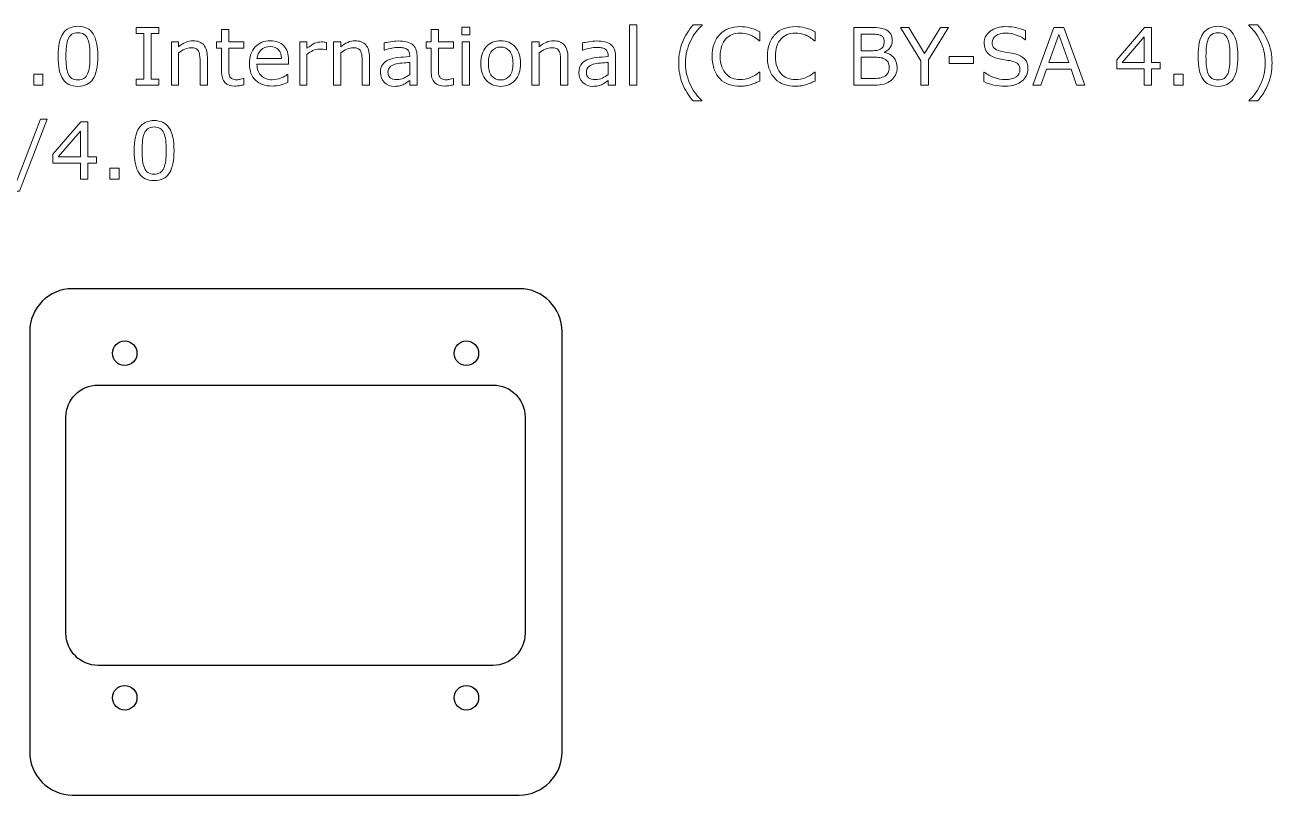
# Model space of a CAD drawing. Header units: inches. Extents: x -26 to 254, y 80 to 251.
# Drawn here: x 136.7 to 253.5, y 152.3 to 224.4 of the extents above; entities that cross this region are included whole.
import ezdxf

# ---------------------------------------------------------------- set-up
doc = ezdxf.new("R2010")
doc.units = ezdxf.units.IN
doc.header["$MEASUREMENT"] = 0
doc.layers.add('LAYER_1_0_0_0', color=7, linetype='Continuous')

# ---------------------------------------------------------------- blocks, each defined once
blk = doc.blocks.new('block 77')
at = {"layer": 'LAYER_1_0_0_0', "color": 1, "lineweight": 25}
blk.add_open_spline([(140.56, 167.49), (140.56, 165.83), (141.91, 164.49), (143.56, 164.49), (143.56, 164.49), (180.56, 164.49), (180.56, 164.49), (182.22, 164.49), (183.56, 165.83), (183.56, 167.49), (183.56, 167.49), (183.56, 187.73), (183.56, 187.73), (183.56, 189.38), (182.22, 190.73), (180.56, 190.73), (180.56, 190.73), (143.56, 190.73), (143.56, 190.73), (141.91, 190.73), (140.56, 189.38), (140.56, 187.73), (140.56, 187.73), (140.56, 167.49), (140.56, 167.49)], degree=3, knots=[0, 0, 0, 0, 1, 1, 1, 2, 2, 2, 3, 3, 3, 4, 4, 4, 5, 5, 5, 6, 6, 6, 7, 7, 7, 8, 8, 8, 8], dxfattribs=at)
blk = doc.blocks.new('block 76')
at = {"layer": 'LAYER_1_0_0_0'}
blk.add_blockref('block 77', (0, 0), dxfattribs=at)
blk = doc.blocks.new('block 82')
at = {"layer": 'LAYER_1_0_0_0', "color": 1, "lineweight": 25}
blk.add_open_spline([(179.21, 161.46), (179.21, 162.1), (178.7, 162.61), (178.06, 162.61), (177.43, 162.61), (176.91, 162.1), (176.91, 161.46), (176.91, 160.83), (177.43, 160.31), (178.06, 160.31), (178.7, 160.31), (179.21, 160.83), (179.21, 161.46), (179.21, 161.46), (179.21, 161.46), (179.21, 161.46)], degree=3, knots=[0, 0, 0, 0, 1, 1, 1, 2, 2, 2, 3, 3, 3, 4, 4, 4, 5, 5, 5, 5], dxfattribs=at)
blk = doc.blocks.new('block 83')
at = {"layer": 'LAYER_1_0_0_0', "color": 1, "lineweight": 25}
blk.add_open_spline([(147.21, 161.46), (147.21, 162.1), (146.7, 162.61), (146.06, 162.61), (145.43, 162.61), (144.91, 162.1), (144.91, 161.46), (144.91, 160.83), (145.43, 160.31), (146.06, 160.31), (146.7, 160.31), (147.21, 160.83), (147.21, 161.46), (147.21, 161.46), (147.21, 161.46), (147.21, 161.46)], degree=3, knots=[0, 0, 0, 0, 1, 1, 1, 2, 2, 2, 3, 3, 3, 4, 4, 4, 5, 5, 5, 5], dxfattribs=at)
blk = doc.blocks.new('block 84')
at = {"layer": 'LAYER_1_0_0_0', "color": 1, "lineweight": 25}
blk.add_open_spline([(147.21, 193.71), (147.21, 194.34), (146.7, 194.86), (146.06, 194.86), (145.43, 194.86), (144.91, 194.34), (144.91, 193.71), (144.91, 193.07), (145.43, 192.56), (146.06, 192.56), (146.7, 192.56), (147.21, 193.07), (147.21, 193.71), (147.21, 193.71), (147.21, 193.71), (147.21, 193.71)], degree=3, knots=[0, 0, 0, 0, 1, 1, 1, 2, 2, 2, 3, 3, 3, 4, 4, 4, 5, 5, 5, 5], dxfattribs=at)
blk = doc.blocks.new('block 85')
at = {"layer": 'LAYER_1_0_0_0', "color": 1, "lineweight": 25}
blk.add_open_spline([(179.21, 193.71), (179.21, 194.34), (178.7, 194.86), (178.06, 194.86), (177.43, 194.86), (176.91, 194.34), (176.91, 193.71), (176.91, 193.07), (177.43, 192.56), (178.06, 192.56), (178.7, 192.56), (179.21, 193.07), (179.21, 193.71), (179.21, 193.71), (179.21, 193.71), (179.21, 193.71)], degree=3, knots=[0, 0, 0, 0, 1, 1, 1, 2, 2, 2, 3, 3, 3, 4, 4, 4, 5, 5, 5, 5], dxfattribs=at)
blk = doc.blocks.new('block 92')
at = {"layer": 'LAYER_1_0_0_0', "color": 7, "lineweight": 25}
blk.add_open_spline([(183.02, 199.75), (185.23, 199.75), (187.02, 197.94), (187.02, 195.72), (187.02, 195.72), (187.02, 156.39), (187.02, 156.39), (187.02, 154.16), (185.23, 152.35), (183.02, 152.35), (183.02, 152.35), (141.16, 152.35), (141.16, 152.35), (138.95, 152.35), (137.16, 154.16), (137.16, 156.39), (137.16, 156.39), (137.16, 195.72), (137.16, 195.72), (137.16, 197.94), (138.95, 199.75), (141.16, 199.75), (141.16, 199.75), (183.02, 199.75), (183.02, 199.75)], degree=3, knots=[0, 0, 0, 0, 1, 1, 1, 2, 2, 2, 3, 3, 3, 4, 4, 4, 5, 5, 5, 6, 6, 6, 7, 7, 7, 8, 8, 8, 8], dxfattribs=at)
blk = doc.blocks.new('block 101')
at = {"layer": 'LAYER_1_0_0_0', "color": 7, "lineweight": 5}
for points in [[(194.02, 218.8), (193.33, 218.8), (193.33, 224.44), (194.02, 224.44), (194.02, 218.8)], [(149.26, 218.8), (147.13, 218.8), (147.13, 219.36), (147.84, 219.36), (147.84, 223.64), (147.13, 223.64), (147.13, 224.2), (149.26, 224.2), (149.26, 223.64), (148.55, 223.64), (148.55, 219.36), (149.26, 219.36), (149.26, 218.8)], [(178.39, 223.52), (177.62, 223.52), (177.62, 224.23), (178.39, 224.23), (178.39, 223.52)], [(223.23, 224.2), (221.34, 221.17), (221.34, 218.8), (220.62, 218.8), (220.62, 221.09), (218.71, 224.2), (219.5, 224.2), (220.98, 221.78), (222.46, 224.2), (223.23, 224.2)], [(235.99, 218.8), (235.22, 218.8), (234.7, 220.3), (232.38, 220.3), (231.85, 218.8), (231.12, 218.8), (233.08, 224.2), (234.03, 224.2), (235.99, 218.8)], [(234.48, 220.92), (233.54, 223.56), (232.6, 220.92), (234.48, 220.92)], [(243.05, 220.33), (242.24, 220.33), (242.24, 218.8), (241.55, 218.8), (241.55, 220.33), (238.97, 220.33), (238.97, 221.16), (241.58, 224.2), (242.24, 224.2), (242.24, 220.91), (243.05, 220.91), (243.05, 220.33)], [(241.55, 220.91), (241.55, 223.32), (239.48, 220.91), (241.55, 220.91)], [(178.35, 218.8), (177.67, 218.8), (177.67, 222.85), (178.35, 222.85), (178.35, 218.8)], [(225.55, 220.83), (223.29, 220.83), (223.29, 221.48), (225.55, 221.48), (225.55, 220.83)], [(138.4, 218.8), (137.54, 218.8), (137.54, 219.84), (138.4, 219.84), (138.4, 218.8)], [(245.18, 218.8), (244.32, 218.8), (244.32, 219.84), (245.18, 219.84), (245.18, 218.8)], [(138.8, 215.62), (136.2, 208.88), (135.58, 208.88), (138.16, 215.62), (138.8, 215.62)], [(143.41, 211.51), (142.6, 211.51), (142.6, 209.99), (141.91, 209.99), (141.91, 211.51), (139.33, 211.51), (139.33, 212.34), (141.94, 215.38), (142.6, 215.38), (142.6, 212.09), (143.41, 212.09), (143.41, 211.51)], [(141.91, 212.09), (141.91, 214.5), (139.84, 212.09), (141.91, 212.09)], [(145.54, 209.99), (144.68, 209.99), (144.68, 211.02), (145.54, 211.02), (145.54, 209.99)]]:
    blk.add_lwpolyline(points, dxfattribs=at)
for points, knots in [([(143.54, 221.5), (143.54, 220.54), (143.39, 219.83), (143.09, 219.37), (142.79, 218.92), (142.32, 218.69), (141.68, 218.69), (141.03, 218.69), (140.56, 218.92), (140.26, 219.38), (139.97, 219.84), (139.82, 220.55), (139.82, 221.5), (139.82, 222.46), (139.97, 223.16), (140.27, 223.62), (140.57, 224.08), (141.04, 224.31), (141.68, 224.31), (142.33, 224.31), (142.8, 224.07), (143.1, 223.61), (143.39, 223.15), (143.54, 222.44), (143.54, 221.5)], [0, 0, 0, 0, 1, 1, 1, 2, 2, 2, 3, 3, 3, 4, 4, 4, 5, 5, 5, 6, 6, 6, 7, 7, 7, 8, 8, 8, 8]), ([(200.13, 217.32), (200.13, 217.32), (199.3, 217.32), (199.3, 217.32), (198.87, 217.81), (198.54, 218.34), (198.3, 218.92), (198.07, 219.5), (197.95, 220.15), (197.95, 220.88), (197.95, 221.6), (198.07, 222.26), (198.3, 222.84), (198.54, 223.41), (198.87, 223.95), (199.3, 224.44), (199.3, 224.44), (200.13, 224.44), (200.13, 224.44), (200.13, 224.44), (200.13, 224.4), (200.13, 224.4), (199.93, 224.23), (199.75, 224.02), (199.57, 223.79), (199.39, 223.56), (199.23, 223.29), (199.08, 222.99), (198.93, 222.69), (198.81, 222.36), (198.72, 222.01), (198.63, 221.65), (198.59, 221.27), (198.59, 220.88), (198.59, 220.47), (198.63, 220.09), (198.72, 219.74), (198.81, 219.4), (198.93, 219.08), (199.08, 218.77), (199.22, 218.47), (199.39, 218.2), (199.57, 217.96), (199.76, 217.72), (199.94, 217.52), (200.13, 217.35), (200.13, 217.35), (200.13, 217.32), (200.13, 217.32)], [0, 0, 0, 0, 1, 1, 1, 2, 2, 2, 3, 3, 3, 4, 4, 4, 5, 5, 5, 6, 6, 6, 7, 7, 7, 8, 8, 8, 9, 9, 9, 10, 10, 10, 11, 11, 11, 12, 12, 12, 13, 13, 13, 14, 14, 14, 15, 15, 15, 16, 16, 16, 16]), ([(205.54, 219.19), (205.41, 219.13), (205.29, 219.08), (205.18, 219.03), (205.08, 218.98), (204.94, 218.93), (204.76, 218.87), (204.62, 218.83), (204.46, 218.79), (204.28, 218.75), (204.11, 218.72), (203.92, 218.71), (203.72, 218.71), (203.33, 218.71), (202.97, 218.76), (202.65, 218.87), (202.33, 218.98), (202.05, 219.15), (201.82, 219.39), (201.59, 219.61), (201.41, 219.91), (201.28, 220.26), (201.15, 220.61), (201.08, 221.02), (201.08, 221.49), (201.08, 221.93), (201.14, 222.33), (201.27, 222.68), (201.39, 223.03), (201.57, 223.32), (201.81, 223.56), (202.04, 223.8), (202.32, 223.98), (202.64, 224.1), (202.96, 224.22), (203.32, 224.28), (203.72, 224.28), (204.01, 224.28), (204.3, 224.25), (204.58, 224.18), (204.87, 224.11), (205.19, 223.99), (205.54, 223.81), (205.54, 223.81), (205.54, 222.96), (205.54, 222.96), (205.54, 222.96), (205.49, 222.96), (205.49, 222.96), (205.19, 223.21), (204.9, 223.39), (204.61, 223.5), (204.32, 223.61), (204.01, 223.67), (203.67, 223.67), (203.4, 223.67), (203.16, 223.62), (202.94, 223.54), (202.72, 223.45), (202.53, 223.31), (202.36, 223.13), (202.19, 222.94), (202.06, 222.72), (201.97, 222.44), (201.88, 222.17), (201.83, 221.85), (201.83, 221.49), (201.83, 221.11), (201.88, 220.78), (201.98, 220.51), (202.09, 220.24), (202.22, 220.02), (202.38, 219.85), (202.55, 219.67), (202.74, 219.54), (202.97, 219.45), (203.19, 219.37), (203.43, 219.32), (203.68, 219.32), (204.03, 219.32), (204.35, 219.38), (204.65, 219.5), (204.95, 219.62), (205.23, 219.79), (205.49, 220.03), (205.49, 220.03), (205.54, 220.03), (205.54, 220.03), (205.54, 220.03), (205.54, 219.19), (205.54, 219.19)], [0, 0, 0, 0, 1, 1, 1, 2, 2, 2, 3, 3, 3, 4, 4, 4, 5, 5, 5, 6, 6, 6, 7, 7, 7, 8, 8, 8, 9, 9, 9, 10, 10, 10, 11, 11, 11, 12, 12, 12, 13, 13, 13, 14, 14, 14, 15, 15, 15, 16, 16, 16, 17, 17, 17, 18, 18, 18, 19, 19, 19, 20, 20, 20, 21, 21, 21, 22, 22, 22, 23, 23, 23, 24, 24, 24, 25, 25, 25, 26, 26, 26, 27, 27, 27, 28, 28, 28, 29, 29, 29, 30, 30, 30, 30]), ([(210.72, 219.19), (210.58, 219.13), (210.46, 219.08), (210.36, 219.03), (210.25, 218.98), (210.11, 218.93), (209.94, 218.87), (209.79, 218.83), (209.63, 218.79), (209.46, 218.75), (209.29, 218.72), (209.1, 218.71), (208.89, 218.71), (208.5, 218.71), (208.14, 218.76), (207.82, 218.87), (207.5, 218.98), (207.23, 219.15), (206.99, 219.39), (206.76, 219.61), (206.58, 219.91), (206.45, 220.26), (206.32, 220.61), (206.25, 221.02), (206.25, 221.49), (206.25, 221.93), (206.32, 222.33), (206.44, 222.68), (206.57, 223.03), (206.75, 223.32), (206.98, 223.56), (207.21, 223.8), (207.49, 223.98), (207.81, 224.1), (208.14, 224.22), (208.5, 224.28), (208.89, 224.28), (209.18, 224.28), (209.47, 224.25), (209.76, 224.18), (210.05, 224.11), (210.37, 223.99), (210.72, 223.81), (210.72, 223.81), (210.72, 222.96), (210.72, 222.96), (210.72, 222.96), (210.66, 222.96), (210.66, 222.96), (210.37, 223.21), (210.07, 223.39), (209.78, 223.5), (209.49, 223.61), (209.18, 223.67), (208.85, 223.67), (208.58, 223.67), (208.33, 223.62), (208.11, 223.54), (207.89, 223.45), (207.7, 223.31), (207.53, 223.13), (207.36, 222.94), (207.23, 222.72), (207.14, 222.44), (207.05, 222.17), (207, 221.85), (207, 221.49), (207, 221.11), (207.05, 220.78), (207.16, 220.51), (207.26, 220.24), (207.39, 220.02), (207.55, 219.85), (207.72, 219.67), (207.92, 219.54), (208.14, 219.45), (208.37, 219.37), (208.6, 219.32), (208.85, 219.32), (209.2, 219.32), (209.52, 219.38), (209.82, 219.5), (210.12, 219.62), (210.4, 219.79), (210.67, 220.03), (210.67, 220.03), (210.72, 220.03), (210.72, 220.03), (210.72, 220.03), (210.72, 219.19), (210.72, 219.19)], [0, 0, 0, 0, 1, 1, 1, 2, 2, 2, 3, 3, 3, 4, 4, 4, 5, 5, 5, 6, 6, 6, 7, 7, 7, 8, 8, 8, 9, 9, 9, 10, 10, 10, 11, 11, 11, 12, 12, 12, 13, 13, 13, 14, 14, 14, 15, 15, 15, 16, 16, 16, 17, 17, 17, 18, 18, 18, 19, 19, 19, 20, 20, 20, 21, 21, 21, 22, 22, 22, 23, 23, 23, 24, 24, 24, 25, 25, 25, 26, 26, 26, 27, 27, 27, 28, 28, 28, 29, 29, 29, 30, 30, 30, 30]), ([(230.66, 220.34), (230.66, 220.13), (230.61, 219.92), (230.52, 219.72), (230.42, 219.51), (230.28, 219.34), (230.11, 219.2), (229.91, 219.04), (229.69, 218.92), (229.43, 218.84), (229.18, 218.75), (228.87, 218.71), (228.51, 218.71), (228.12, 218.71), (227.77, 218.74), (227.46, 218.81), (227.15, 218.89), (226.84, 218.99), (226.52, 219.13), (226.52, 219.13), (226.52, 220.03), (226.52, 220.03), (226.52, 220.03), (226.57, 220.03), (226.57, 220.03), (226.84, 219.8), (227.15, 219.63), (227.51, 219.51), (227.87, 219.38), (228.2, 219.32), (228.51, 219.32), (228.95, 219.32), (229.3, 219.41), (229.54, 219.57), (229.79, 219.74), (229.91, 219.96), (229.91, 220.24), (229.91, 220.48), (229.86, 220.65), (229.74, 220.77), (229.62, 220.88), (229.45, 220.97), (229.21, 221.03), (229.03, 221.08), (228.83, 221.12), (228.62, 221.15), (228.41, 221.18), (228.19, 221.22), (227.95, 221.27), (227.48, 221.37), (227.12, 221.54), (226.9, 221.79), (226.67, 222.03), (226.55, 222.35), (226.55, 222.74), (226.55, 223.19), (226.74, 223.56), (227.12, 223.85), (227.5, 224.14), (227.98, 224.28), (228.57, 224.28), (228.94, 224.28), (229.29, 224.25), (229.61, 224.18), (229.92, 224.1), (230.2, 224.01), (230.44, 223.91), (230.44, 223.91), (230.44, 223.06), (230.44, 223.06), (230.44, 223.06), (230.39, 223.06), (230.39, 223.06), (230.19, 223.23), (229.92, 223.38), (229.59, 223.49), (229.26, 223.61), (228.92, 223.67), (228.57, 223.67), (228.19, 223.67), (227.88, 223.59), (227.65, 223.43), (227.42, 223.27), (227.3, 223.06), (227.3, 222.81), (227.3, 222.59), (227.36, 222.41), (227.47, 222.29), (227.59, 222.16), (227.79, 222.06), (228.08, 221.99), (228.24, 221.96), (228.45, 221.92), (228.74, 221.87), (229.02, 221.82), (229.26, 221.77), (229.46, 221.72), (229.86, 221.61), (230.16, 221.45), (230.36, 221.24), (230.56, 221.03), (230.66, 220.73), (230.66, 220.34)], [0, 0, 0, 0, 1, 1, 1, 2, 2, 2, 3, 3, 3, 4, 4, 4, 5, 5, 5, 6, 6, 6, 7, 7, 7, 8, 8, 8, 9, 9, 9, 10, 10, 10, 11, 11, 11, 12, 12, 12, 13, 13, 13, 14, 14, 14, 15, 15, 15, 16, 16, 16, 17, 17, 17, 18, 18, 18, 19, 19, 19, 20, 20, 20, 21, 21, 21, 22, 22, 22, 23, 23, 23, 24, 24, 24, 25, 25, 25, 26, 26, 26, 27, 27, 27, 28, 28, 28, 29, 29, 29, 30, 30, 30, 31, 31, 31, 32, 32, 32, 33, 33, 33, 34, 34, 34, 34]), ([(250.32, 221.5), (250.32, 220.54), (250.17, 219.83), (249.87, 219.37), (249.56, 218.92), (249.09, 218.69), (248.46, 218.69), (247.81, 218.69), (247.34, 218.92), (247.04, 219.38), (246.74, 219.84), (246.59, 220.55), (246.59, 221.5), (246.59, 222.46), (246.74, 223.16), (247.05, 223.62), (247.35, 224.08), (247.82, 224.31), (248.46, 224.31), (249.1, 224.31), (249.58, 224.07), (249.87, 223.61), (250.17, 223.15), (250.32, 222.44), (250.32, 221.5)], [0, 0, 0, 0, 1, 1, 1, 2, 2, 2, 3, 3, 3, 4, 4, 4, 5, 5, 5, 6, 6, 6, 7, 7, 7, 8, 8, 8, 8]), ([(253.52, 220.88), (253.52, 220.15), (253.4, 219.5), (253.16, 218.92), (252.93, 218.34), (252.6, 217.81), (252.17, 217.32), (252.17, 217.32), (251.34, 217.32), (251.34, 217.32), (251.34, 217.32), (251.34, 217.35), (251.34, 217.35), (251.52, 217.52), (251.71, 217.72), (251.9, 217.96), (252.08, 218.2), (252.25, 218.47), (252.39, 218.77), (252.54, 219.08), (252.66, 219.4), (252.75, 219.74), (252.84, 220.09), (252.88, 220.47), (252.88, 220.88), (252.88, 221.27), (252.84, 221.65), (252.75, 222.01), (252.66, 222.36), (252.54, 222.69), (252.39, 222.99), (252.24, 223.29), (252.07, 223.56), (251.9, 223.79), (251.72, 224.02), (251.53, 224.23), (251.34, 224.4), (251.34, 224.4), (251.34, 224.44), (251.34, 224.44), (251.34, 224.44), (252.17, 224.44), (252.17, 224.44), (252.6, 223.95), (252.93, 223.41), (253.16, 222.84), (253.4, 222.26), (253.52, 221.6), (253.52, 220.88)], [0, 0, 0, 0, 1, 1, 1, 2, 2, 2, 3, 3, 3, 4, 4, 4, 5, 5, 5, 6, 6, 6, 7, 7, 7, 8, 8, 8, 9, 9, 9, 10, 10, 10, 11, 11, 11, 12, 12, 12, 13, 13, 13, 14, 14, 14, 15, 15, 15, 16, 16, 16, 16]), ([(142.59, 219.86), (142.67, 220.05), (142.73, 220.28), (142.76, 220.55), (142.79, 220.81), (142.81, 221.13), (142.81, 221.5), (142.81, 221.87), (142.79, 222.19), (142.76, 222.46), (142.73, 222.73), (142.67, 222.96), (142.59, 223.15), (142.5, 223.34), (142.39, 223.48), (142.24, 223.57), (142.1, 223.66), (141.91, 223.71), (141.68, 223.71), (141.45, 223.71), (141.27, 223.66), (141.12, 223.57), (140.97, 223.48), (140.86, 223.33), (140.77, 223.14), (140.69, 222.96), (140.63, 222.73), (140.6, 222.44), (140.57, 222.15), (140.56, 221.84), (140.56, 221.5), (140.56, 221.12), (140.57, 220.8), (140.6, 220.55), (140.62, 220.3), (140.68, 220.07), (140.77, 219.87), (140.84, 219.68), (140.96, 219.54), (141.1, 219.44), (141.25, 219.34), (141.44, 219.29), (141.68, 219.29), (141.91, 219.29), (142.09, 219.34), (142.24, 219.43), (142.39, 219.53), (142.51, 219.67), (142.59, 219.86)], [0, 0, 0, 0, 1, 1, 1, 2, 2, 2, 3, 3, 3, 4, 4, 4, 5, 5, 5, 6, 6, 6, 7, 7, 7, 8, 8, 8, 9, 9, 9, 10, 10, 10, 11, 11, 11, 12, 12, 12, 13, 13, 13, 14, 14, 14, 15, 15, 15, 16, 16, 16, 16]), ([(157.21, 218.83), (157.08, 218.8), (156.94, 218.77), (156.79, 218.75), (156.64, 218.73), (156.51, 218.72), (156.39, 218.72), (155.98, 218.72), (155.66, 218.83), (155.45, 219.05), (155.23, 219.27), (155.13, 219.63), (155.13, 220.12), (155.13, 220.12), (155.13, 222.28), (155.13, 222.28), (155.13, 222.28), (154.66, 222.28), (154.66, 222.28), (154.66, 222.28), (154.66, 222.85), (154.66, 222.85), (154.66, 222.85), (155.13, 222.85), (155.13, 222.85), (155.13, 222.85), (155.13, 224.01), (155.13, 224.01), (155.13, 224.01), (155.81, 224.01), (155.81, 224.01), (155.81, 224.01), (155.81, 222.85), (155.81, 222.85), (155.81, 222.85), (157.21, 222.85), (157.21, 222.85), (157.21, 222.85), (157.21, 222.28), (157.21, 222.28), (157.21, 222.28), (155.81, 222.28), (155.81, 222.28), (155.81, 222.28), (155.81, 220.43), (155.81, 220.43), (155.81, 220.21), (155.81, 220.05), (155.82, 219.93), (155.83, 219.81), (155.87, 219.7), (155.92, 219.59), (155.98, 219.5), (156.05, 219.42), (156.14, 219.38), (156.24, 219.33), (156.38, 219.31), (156.57, 219.31), (156.68, 219.31), (156.79, 219.33), (156.91, 219.36), (157.03, 219.39), (157.12, 219.42), (157.17, 219.44), (157.17, 219.44), (157.21, 219.44), (157.21, 219.44), (157.21, 219.44), (157.21, 218.83), (157.21, 218.83)], [0, 0, 0, 0, 1, 1, 1, 2, 2, 2, 3, 3, 3, 4, 4, 4, 5, 5, 5, 6, 6, 6, 7, 7, 7, 8, 8, 8, 9, 9, 9, 10, 10, 10, 11, 11, 11, 12, 12, 12, 13, 13, 13, 14, 14, 14, 15, 15, 15, 16, 16, 16, 17, 17, 17, 18, 18, 18, 19, 19, 19, 20, 20, 20, 21, 21, 21, 22, 22, 22, 23, 23, 23, 23]), ([(176.84, 218.83), (176.71, 218.8), (176.57, 218.77), (176.42, 218.75), (176.27, 218.73), (176.14, 218.72), (176.02, 218.72), (175.61, 218.72), (175.29, 218.83), (175.08, 219.05), (174.86, 219.27), (174.76, 219.63), (174.76, 220.12), (174.76, 220.12), (174.76, 222.28), (174.76, 222.28), (174.76, 222.28), (174.29, 222.28), (174.29, 222.28), (174.29, 222.28), (174.29, 222.85), (174.29, 222.85), (174.29, 222.85), (174.76, 222.85), (174.76, 222.85), (174.76, 222.85), (174.76, 224.01), (174.76, 224.01), (174.76, 224.01), (175.44, 224.01), (175.44, 224.01), (175.44, 224.01), (175.44, 222.85), (175.44, 222.85), (175.44, 222.85), (176.84, 222.85), (176.84, 222.85), (176.84, 222.85), (176.84, 222.28), (176.84, 222.28), (176.84, 222.28), (175.44, 222.28), (175.44, 222.28), (175.44, 222.28), (175.44, 220.43), (175.44, 220.43), (175.44, 220.21), (175.45, 220.05), (175.45, 219.93), (175.46, 219.81), (175.5, 219.7), (175.56, 219.59), (175.61, 219.5), (175.68, 219.42), (175.77, 219.38), (175.87, 219.33), (176.01, 219.31), (176.2, 219.31), (176.31, 219.31), (176.42, 219.33), (176.54, 219.36), (176.66, 219.39), (176.75, 219.42), (176.8, 219.44), (176.8, 219.44), (176.84, 219.44), (176.84, 219.44), (176.84, 219.44), (176.84, 218.83), (176.84, 218.83)], [0, 0, 0, 0, 1, 1, 1, 2, 2, 2, 3, 3, 3, 4, 4, 4, 5, 5, 5, 6, 6, 6, 7, 7, 7, 8, 8, 8, 9, 9, 9, 10, 10, 10, 11, 11, 11, 12, 12, 12, 13, 13, 13, 14, 14, 14, 15, 15, 15, 16, 16, 16, 17, 17, 17, 18, 18, 18, 19, 19, 19, 20, 20, 20, 21, 21, 21, 22, 22, 22, 23, 23, 23, 23]), ([(218.41, 220.46), (218.41, 220.19), (218.36, 219.96), (218.25, 219.75), (218.15, 219.55), (218.02, 219.38), (217.84, 219.25), (217.64, 219.09), (217.42, 218.97), (217.18, 218.91), (216.93, 218.84), (216.63, 218.8), (216.25, 218.8), (216.25, 218.8), (214.34, 218.8), (214.34, 218.8), (214.34, 218.8), (214.34, 224.2), (214.34, 224.2), (214.34, 224.2), (215.93, 224.2), (215.93, 224.2), (216.33, 224.2), (216.62, 224.18), (216.82, 224.15), (217.01, 224.12), (217.2, 224.06), (217.38, 223.97), (217.58, 223.87), (217.72, 223.73), (217.81, 223.57), (217.9, 223.41), (217.94, 223.21), (217.94, 222.99), (217.94, 222.73), (217.88, 222.51), (217.75, 222.33), (217.62, 222.15), (217.44, 222.01), (217.23, 221.9), (217.23, 221.9), (217.23, 221.87), (217.23, 221.87), (217.59, 221.79), (217.88, 221.63), (218.09, 221.39), (218.3, 221.14), (218.41, 220.83), (218.41, 220.46)], [0, 0, 0, 0, 1, 1, 1, 2, 2, 2, 3, 3, 3, 4, 4, 4, 5, 5, 5, 6, 6, 6, 7, 7, 7, 8, 8, 8, 9, 9, 9, 10, 10, 10, 11, 11, 11, 12, 12, 12, 13, 13, 13, 14, 14, 14, 15, 15, 15, 16, 16, 16, 16]), ([(217.19, 222.89), (217.19, 223.02), (217.17, 223.13), (217.13, 223.22), (217.09, 223.31), (217.02, 223.38), (216.92, 223.43), (216.81, 223.5), (216.67, 223.54), (216.51, 223.56), (216.35, 223.57), (216.15, 223.58), (215.91, 223.58), (215.91, 223.58), (215.05, 223.58), (215.05, 223.58), (215.05, 223.58), (215.05, 222.02), (215.05, 222.02), (215.05, 222.02), (215.98, 222.02), (215.98, 222.02), (216.2, 222.02), (216.38, 222.04), (216.51, 222.06), (216.65, 222.08), (216.77, 222.13), (216.88, 222.2), (217, 222.27), (217.08, 222.37), (217.12, 222.48), (217.17, 222.6), (217.19, 222.73), (217.19, 222.89)], [0, 0, 0, 0, 1, 1, 1, 2, 2, 2, 3, 3, 3, 4, 4, 4, 5, 5, 5, 6, 6, 6, 7, 7, 7, 8, 8, 8, 9, 9, 9, 10, 10, 10, 11, 11, 11, 11]), ([(249.37, 219.86), (249.45, 220.05), (249.51, 220.28), (249.54, 220.55), (249.57, 220.81), (249.58, 221.13), (249.58, 221.5), (249.58, 221.87), (249.57, 222.19), (249.54, 222.46), (249.51, 222.73), (249.45, 222.96), (249.36, 223.15), (249.28, 223.34), (249.16, 223.48), (249.02, 223.57), (248.87, 223.66), (248.69, 223.71), (248.46, 223.71), (248.23, 223.71), (248.05, 223.66), (247.9, 223.57), (247.75, 223.48), (247.63, 223.33), (247.55, 223.14), (247.46, 222.96), (247.41, 222.73), (247.38, 222.44), (247.35, 222.15), (247.33, 221.84), (247.33, 221.5), (247.33, 221.12), (247.35, 220.8), (247.37, 220.55), (247.4, 220.3), (247.46, 220.07), (247.54, 219.87), (247.62, 219.68), (247.73, 219.54), (247.88, 219.44), (248.02, 219.34), (248.22, 219.29), (248.46, 219.29), (248.68, 219.29), (248.87, 219.34), (249.02, 219.43), (249.17, 219.53), (249.28, 219.67), (249.37, 219.86)], [0, 0, 0, 0, 1, 1, 1, 2, 2, 2, 3, 3, 3, 4, 4, 4, 5, 5, 5, 6, 6, 6, 7, 7, 7, 8, 8, 8, 9, 9, 9, 10, 10, 10, 11, 11, 11, 12, 12, 12, 13, 13, 13, 14, 14, 14, 15, 15, 15, 16, 16, 16, 16]), ([(153.8, 218.8), (153.8, 218.8), (153.12, 218.8), (153.12, 218.8), (153.12, 218.8), (153.12, 221.11), (153.12, 221.11), (153.12, 221.29), (153.11, 221.47), (153.08, 221.63), (153.06, 221.79), (153.02, 221.92), (152.97, 222.01), (152.91, 222.11), (152.82, 222.19), (152.71, 222.24), (152.59, 222.29), (152.45, 222.31), (152.27, 222.31), (152.08, 222.31), (151.89, 222.27), (151.69, 222.17), (151.49, 222.08), (151.29, 221.96), (151.11, 221.82), (151.11, 221.82), (151.11, 218.8), (151.11, 218.8), (151.11, 218.8), (150.43, 218.8), (150.43, 218.8), (150.43, 218.8), (150.43, 222.85), (150.43, 222.85), (150.43, 222.85), (151.11, 222.85), (151.11, 222.85), (151.11, 222.85), (151.11, 222.4), (151.11, 222.4), (151.32, 222.58), (151.54, 222.71), (151.77, 222.81), (151.99, 222.91), (152.22, 222.96), (152.46, 222.96), (152.9, 222.96), (153.23, 222.83), (153.46, 222.57), (153.69, 222.3), (153.8, 221.92), (153.8, 221.43), (153.8, 221.43), (153.8, 218.8), (153.8, 218.8)], [0, 0, 0, 0, 1, 1, 1, 2, 2, 2, 3, 3, 3, 4, 4, 4, 5, 5, 5, 6, 6, 6, 7, 7, 7, 8, 8, 8, 9, 9, 9, 10, 10, 10, 11, 11, 11, 12, 12, 12, 13, 13, 13, 14, 14, 14, 15, 15, 15, 16, 16, 16, 17, 17, 17, 18, 18, 18, 18]), ([(161.41, 220.77), (161.41, 220.77), (158.45, 220.77), (158.45, 220.77), (158.45, 220.52), (158.49, 220.3), (158.56, 220.12), (158.64, 219.93), (158.74, 219.78), (158.87, 219.66), (158.99, 219.54), (159.14, 219.46), (159.31, 219.4), (159.48, 219.34), (159.67, 219.31), (159.88, 219.31), (160.15, 219.31), (160.43, 219.37), (160.7, 219.48), (160.98, 219.58), (161.18, 219.69), (161.29, 219.8), (161.29, 219.8), (161.33, 219.8), (161.33, 219.8), (161.33, 219.8), (161.33, 219.06), (161.33, 219.06), (161.1, 218.96), (160.87, 218.88), (160.63, 218.81), (160.39, 218.75), (160.14, 218.72), (159.88, 218.72), (159.21, 218.72), (158.69, 218.9), (158.31, 219.26), (157.93, 219.62), (157.75, 220.14), (157.75, 220.81), (157.75, 221.47), (157.93, 221.99), (158.29, 222.38), (158.65, 222.77), (159.12, 222.96), (159.71, 222.96), (160.25, 222.96), (160.67, 222.8), (160.96, 222.49), (161.26, 222.17), (161.41, 221.72), (161.41, 221.14), (161.41, 221.14), (161.41, 220.77), (161.41, 220.77)], [0, 0, 0, 0, 1, 1, 1, 2, 2, 2, 3, 3, 3, 4, 4, 4, 5, 5, 5, 6, 6, 6, 7, 7, 7, 8, 8, 8, 9, 9, 9, 10, 10, 10, 11, 11, 11, 12, 12, 12, 13, 13, 13, 14, 14, 14, 15, 15, 15, 16, 16, 16, 17, 17, 17, 18, 18, 18, 18]), ([(160.75, 221.29), (160.74, 221.64), (160.65, 221.92), (160.48, 222.12), (160.3, 222.31), (160.04, 222.41), (159.68, 222.41), (159.32, 222.41), (159.03, 222.3), (158.82, 222.09), (158.6, 221.87), (158.48, 221.61), (158.45, 221.29), (158.45, 221.29), (160.75, 221.29), (160.75, 221.29)], [0, 0, 0, 0, 1, 1, 1, 2, 2, 2, 3, 3, 3, 4, 4, 4, 5, 5, 5, 5]), ([(164.97, 222.11), (164.97, 222.11), (164.93, 222.11), (164.93, 222.11), (164.83, 222.14), (164.74, 222.15), (164.64, 222.16), (164.54, 222.17), (164.43, 222.18), (164.3, 222.18), (164.09, 222.18), (163.89, 222.13), (163.69, 222.04), (163.5, 221.95), (163.31, 221.83), (163.13, 221.68), (163.13, 221.68), (163.13, 218.8), (163.13, 218.8), (163.13, 218.8), (162.45, 218.8), (162.45, 218.8), (162.45, 218.8), (162.45, 222.85), (162.45, 222.85), (162.45, 222.85), (163.13, 222.85), (163.13, 222.85), (163.13, 222.85), (163.13, 222.25), (163.13, 222.25), (163.4, 222.47), (163.64, 222.62), (163.84, 222.72), (164.05, 222.81), (164.26, 222.85), (164.48, 222.85), (164.59, 222.85), (164.68, 222.85), (164.73, 222.84), (164.79, 222.84), (164.87, 222.82), (164.97, 222.81), (164.97, 222.81), (164.97, 222.11), (164.97, 222.11)], [0, 0, 0, 0, 1, 1, 1, 2, 2, 2, 3, 3, 3, 4, 4, 4, 5, 5, 5, 6, 6, 6, 7, 7, 7, 8, 8, 8, 9, 9, 9, 10, 10, 10, 11, 11, 11, 12, 12, 12, 13, 13, 13, 14, 14, 14, 15, 15, 15, 15]), ([(168.98, 218.8), (168.98, 218.8), (168.3, 218.8), (168.3, 218.8), (168.3, 218.8), (168.3, 221.11), (168.3, 221.11), (168.3, 221.29), (168.29, 221.47), (168.27, 221.63), (168.24, 221.79), (168.21, 221.92), (168.15, 222.01), (168.09, 222.11), (168, 222.19), (167.89, 222.24), (167.78, 222.29), (167.63, 222.31), (167.45, 222.31), (167.27, 222.31), (167.07, 222.27), (166.87, 222.17), (166.67, 222.08), (166.48, 221.96), (166.29, 221.82), (166.29, 221.82), (166.29, 218.8), (166.29, 218.8), (166.29, 218.8), (165.61, 218.8), (165.61, 218.8), (165.61, 218.8), (165.61, 222.85), (165.61, 222.85), (165.61, 222.85), (166.29, 222.85), (166.29, 222.85), (166.29, 222.85), (166.29, 222.4), (166.29, 222.4), (166.5, 222.58), (166.72, 222.71), (166.95, 222.81), (167.17, 222.91), (167.41, 222.96), (167.64, 222.96), (168.08, 222.96), (168.41, 222.83), (168.64, 222.57), (168.87, 222.3), (168.98, 221.92), (168.98, 221.43), (168.98, 221.43), (168.98, 218.8), (168.98, 218.8)], [0, 0, 0, 0, 1, 1, 1, 2, 2, 2, 3, 3, 3, 4, 4, 4, 5, 5, 5, 6, 6, 6, 7, 7, 7, 8, 8, 8, 9, 9, 9, 10, 10, 10, 11, 11, 11, 12, 12, 12, 13, 13, 13, 14, 14, 14, 15, 15, 15, 16, 16, 16, 17, 17, 17, 18, 18, 18, 18]), ([(173.44, 218.8), (173.44, 218.8), (172.75, 218.8), (172.75, 218.8), (172.75, 218.8), (172.75, 219.24), (172.75, 219.24), (172.69, 219.2), (172.61, 219.14), (172.51, 219.07), (172.41, 218.99), (172.31, 218.93), (172.21, 218.89), (172.1, 218.83), (171.97, 218.79), (171.83, 218.75), (171.68, 218.71), (171.51, 218.69), (171.31, 218.69), (170.95, 218.69), (170.64, 218.82), (170.39, 219.06), (170.14, 219.3), (170.01, 219.6), (170.01, 219.98), (170.01, 220.28), (170.08, 220.53), (170.21, 220.72), (170.34, 220.91), (170.52, 221.06), (170.77, 221.17), (171.01, 221.27), (171.31, 221.35), (171.65, 221.39), (171.99, 221.42), (172.36, 221.45), (172.75, 221.47), (172.75, 221.47), (172.75, 221.58), (172.75, 221.58), (172.75, 221.73), (172.73, 221.86), (172.67, 221.96), (172.62, 222.06), (172.54, 222.14), (172.44, 222.2), (172.34, 222.26), (172.23, 222.3), (172.09, 222.31), (171.96, 222.33), (171.82, 222.34), (171.67, 222.34), (171.49, 222.34), (171.3, 222.32), (171.08, 222.27), (170.86, 222.23), (170.63, 222.16), (170.4, 222.07), (170.4, 222.07), (170.36, 222.07), (170.36, 222.07), (170.36, 222.07), (170.36, 222.76), (170.36, 222.76), (170.5, 222.79), (170.69, 222.83), (170.94, 222.87), (171.19, 222.92), (171.44, 222.94), (171.68, 222.94), (171.96, 222.94), (172.21, 222.92), (172.42, 222.87), (172.63, 222.82), (172.82, 222.74), (172.97, 222.63), (173.12, 222.52), (173.24, 222.37), (173.32, 222.2), (173.4, 222.02), (173.44, 221.8), (173.44, 221.54), (173.44, 221.54), (173.44, 218.8), (173.44, 218.8)], [0, 0, 0, 0, 1, 1, 1, 2, 2, 2, 3, 3, 3, 4, 4, 4, 5, 5, 5, 6, 6, 6, 7, 7, 7, 8, 8, 8, 9, 9, 9, 10, 10, 10, 11, 11, 11, 12, 12, 12, 13, 13, 13, 14, 14, 14, 15, 15, 15, 16, 16, 16, 17, 17, 17, 18, 18, 18, 19, 19, 19, 20, 20, 20, 21, 21, 21, 22, 22, 22, 23, 23, 23, 24, 24, 24, 25, 25, 25, 26, 26, 26, 27, 27, 27, 28, 28, 28, 28]), ([(183.14, 220.83), (183.14, 220.17), (182.97, 219.65), (182.63, 219.27), (182.29, 218.89), (181.84, 218.69), (181.28, 218.69), (180.71, 218.69), (180.25, 218.89), (179.92, 219.27), (179.58, 219.65), (179.41, 220.17), (179.41, 220.83), (179.41, 221.49), (179.58, 222.01), (179.92, 222.39), (180.25, 222.77), (180.71, 222.96), (181.28, 222.96), (181.84, 222.96), (182.29, 222.77), (182.63, 222.39), (182.97, 222.01), (183.14, 221.49), (183.14, 220.83)], [0, 0, 0, 0, 1, 1, 1, 2, 2, 2, 3, 3, 3, 4, 4, 4, 5, 5, 5, 6, 6, 6, 7, 7, 7, 8, 8, 8, 8]), ([(182.43, 220.83), (182.43, 221.35), (182.33, 221.73), (182.13, 221.99), (181.92, 222.24), (181.64, 222.37), (181.28, 222.37), (180.91, 222.37), (180.62, 222.24), (180.42, 221.99), (180.22, 221.73), (180.12, 221.35), (180.12, 220.83), (180.12, 220.32), (180.22, 219.94), (180.42, 219.68), (180.63, 219.42), (180.91, 219.29), (181.28, 219.29), (181.64, 219.29), (181.92, 219.42), (182.12, 219.68), (182.33, 219.93), (182.43, 220.32), (182.43, 220.83)], [0, 0, 0, 0, 1, 1, 1, 2, 2, 2, 3, 3, 3, 4, 4, 4, 5, 5, 5, 6, 6, 6, 7, 7, 7, 8, 8, 8, 8]), ([(187.57, 218.8), (187.57, 218.8), (186.88, 218.8), (186.88, 218.8), (186.88, 218.8), (186.88, 221.11), (186.88, 221.11), (186.88, 221.29), (186.87, 221.47), (186.85, 221.63), (186.83, 221.79), (186.79, 221.92), (186.73, 222.01), (186.67, 222.11), (186.59, 222.19), (186.47, 222.24), (186.36, 222.29), (186.22, 222.31), (186.04, 222.31), (185.85, 222.31), (185.66, 222.27), (185.46, 222.17), (185.26, 222.08), (185.06, 221.96), (184.88, 221.82), (184.88, 221.82), (184.88, 218.8), (184.88, 218.8), (184.88, 218.8), (184.19, 218.8), (184.19, 218.8), (184.19, 218.8), (184.19, 222.85), (184.19, 222.85), (184.19, 222.85), (184.88, 222.85), (184.88, 222.85), (184.88, 222.85), (184.88, 222.4), (184.88, 222.4), (185.09, 222.58), (185.31, 222.71), (185.53, 222.81), (185.76, 222.91), (185.99, 222.96), (186.23, 222.96), (186.67, 222.96), (187, 222.83), (187.23, 222.57), (187.45, 222.3), (187.57, 221.92), (187.57, 221.43), (187.57, 221.43), (187.57, 218.8), (187.57, 218.8)], [0, 0, 0, 0, 1, 1, 1, 2, 2, 2, 3, 3, 3, 4, 4, 4, 5, 5, 5, 6, 6, 6, 7, 7, 7, 8, 8, 8, 9, 9, 9, 10, 10, 10, 11, 11, 11, 12, 12, 12, 13, 13, 13, 14, 14, 14, 15, 15, 15, 16, 16, 16, 17, 17, 17, 18, 18, 18, 18]), ([(192.02, 218.8), (192.02, 218.8), (191.34, 218.8), (191.34, 218.8), (191.34, 218.8), (191.34, 219.24), (191.34, 219.24), (191.28, 219.2), (191.2, 219.14), (191.1, 219.07), (191, 218.99), (190.9, 218.93), (190.8, 218.89), (190.69, 218.83), (190.56, 218.79), (190.41, 218.75), (190.26, 218.71), (190.09, 218.69), (189.9, 218.69), (189.53, 218.69), (189.23, 218.82), (188.97, 219.06), (188.72, 219.3), (188.6, 219.6), (188.6, 219.98), (188.6, 220.28), (188.66, 220.53), (188.79, 220.72), (188.92, 220.91), (189.11, 221.06), (189.35, 221.17), (189.6, 221.27), (189.89, 221.35), (190.24, 221.39), (190.58, 221.42), (190.95, 221.45), (191.34, 221.47), (191.34, 221.47), (191.34, 221.58), (191.34, 221.58), (191.34, 221.73), (191.31, 221.86), (191.26, 221.96), (191.21, 222.06), (191.13, 222.14), (191.03, 222.2), (190.93, 222.26), (190.82, 222.3), (190.68, 222.31), (190.55, 222.33), (190.41, 222.34), (190.26, 222.34), (190.08, 222.34), (189.88, 222.32), (189.66, 222.27), (189.44, 222.23), (189.22, 222.16), (188.98, 222.07), (188.98, 222.07), (188.95, 222.07), (188.95, 222.07), (188.95, 222.07), (188.95, 222.76), (188.95, 222.76), (189.08, 222.79), (189.27, 222.83), (189.52, 222.87), (189.77, 222.92), (190.02, 222.94), (190.27, 222.94), (190.55, 222.94), (190.8, 222.92), (191.01, 222.87), (191.22, 222.82), (191.4, 222.74), (191.56, 222.63), (191.71, 222.52), (191.83, 222.37), (191.91, 222.2), (191.98, 222.02), (192.02, 221.8), (192.02, 221.54), (192.02, 221.54), (192.02, 218.8), (192.02, 218.8)], [0, 0, 0, 0, 1, 1, 1, 2, 2, 2, 3, 3, 3, 4, 4, 4, 5, 5, 5, 6, 6, 6, 7, 7, 7, 8, 8, 8, 9, 9, 9, 10, 10, 10, 11, 11, 11, 12, 12, 12, 13, 13, 13, 14, 14, 14, 15, 15, 15, 16, 16, 16, 17, 17, 17, 18, 18, 18, 19, 19, 19, 20, 20, 20, 21, 21, 21, 22, 22, 22, 23, 23, 23, 24, 24, 24, 25, 25, 25, 26, 26, 26, 27, 27, 27, 28, 28, 28, 28]), ([(172.75, 219.8), (172.75, 219.8), (172.75, 220.92), (172.75, 220.92), (172.55, 220.91), (172.31, 220.89), (172.03, 220.87), (171.75, 220.84), (171.53, 220.81), (171.37, 220.76), (171.17, 220.71), (171.01, 220.62), (170.89, 220.5), (170.78, 220.39), (170.72, 220.23), (170.72, 220.02), (170.72, 219.79), (170.78, 219.62), (170.92, 219.5), (171.06, 219.38), (171.27, 219.32), (171.56, 219.32), (171.8, 219.32), (172.01, 219.37), (172.21, 219.46), (172.41, 219.56), (172.59, 219.67), (172.75, 219.8)], [0, 0, 0, 0, 1, 1, 1, 2, 2, 2, 3, 3, 3, 4, 4, 4, 5, 5, 5, 6, 6, 6, 7, 7, 7, 8, 8, 8, 9, 9, 9, 9]), ([(191.34, 219.8), (191.34, 219.8), (191.34, 220.92), (191.34, 220.92), (191.13, 220.91), (190.89, 220.89), (190.61, 220.87), (190.33, 220.84), (190.11, 220.81), (189.95, 220.76), (189.76, 220.71), (189.6, 220.62), (189.48, 220.5), (189.36, 220.39), (189.3, 220.23), (189.3, 220.02), (189.3, 219.79), (189.37, 219.62), (189.51, 219.5), (189.65, 219.38), (189.86, 219.32), (190.15, 219.32), (190.38, 219.32), (190.6, 219.37), (190.8, 219.46), (190.99, 219.56), (191.17, 219.67), (191.34, 219.8)], [0, 0, 0, 0, 1, 1, 1, 2, 2, 2, 3, 3, 3, 4, 4, 4, 5, 5, 5, 6, 6, 6, 7, 7, 7, 8, 8, 8, 9, 9, 9, 9]), ([(217.66, 220.43), (217.66, 220.65), (217.62, 220.82), (217.56, 220.95), (217.49, 221.08), (217.38, 221.18), (217.2, 221.27), (217.09, 221.33), (216.95, 221.37), (216.78, 221.39), (216.62, 221.41), (216.42, 221.42), (216.18, 221.42), (216.18, 221.42), (215.05, 221.42), (215.05, 221.42), (215.05, 221.42), (215.05, 219.42), (215.05, 219.42), (215.05, 219.42), (216, 219.42), (216, 219.42), (216.32, 219.42), (216.57, 219.44), (216.77, 219.47), (216.97, 219.5), (217.14, 219.56), (217.27, 219.65), (217.4, 219.74), (217.5, 219.85), (217.56, 219.97), (217.63, 220.09), (217.66, 220.24), (217.66, 220.43)], [0, 0, 0, 0, 1, 1, 1, 2, 2, 2, 3, 3, 3, 4, 4, 4, 5, 5, 5, 6, 6, 6, 7, 7, 7, 8, 8, 8, 9, 9, 9, 10, 10, 10, 11, 11, 11, 11]), ([(150.68, 212.69), (150.68, 211.72), (150.53, 211.01), (150.23, 210.55), (149.92, 210.1), (149.45, 209.88), (148.82, 209.88), (148.17, 209.88), (147.7, 210.1), (147.4, 210.56), (147.1, 211.02), (146.95, 211.73), (146.95, 212.68), (146.95, 213.64), (147.11, 214.34), (147.41, 214.8), (147.71, 215.26), (148.18, 215.49), (148.82, 215.49), (149.46, 215.49), (149.94, 215.25), (150.23, 214.79), (150.53, 214.33), (150.68, 213.62), (150.68, 212.69)], [0, 0, 0, 0, 1, 1, 1, 2, 2, 2, 3, 3, 3, 4, 4, 4, 5, 5, 5, 6, 6, 6, 7, 7, 7, 8, 8, 8, 8]), ([(149.73, 211.04), (149.81, 211.24), (149.87, 211.47), (149.9, 211.73), (149.93, 211.99), (149.94, 212.31), (149.94, 212.69), (149.94, 213.05), (149.93, 213.37), (149.9, 213.64), (149.87, 213.91), (149.81, 214.14), (149.72, 214.33), (149.64, 214.52), (149.52, 214.66), (149.38, 214.75), (149.23, 214.84), (149.05, 214.89), (148.82, 214.89), (148.59, 214.89), (148.4, 214.84), (148.26, 214.75), (148.11, 214.66), (147.99, 214.51), (147.91, 214.32), (147.82, 214.14), (147.77, 213.91), (147.74, 213.62), (147.71, 213.34), (147.69, 213.02), (147.69, 212.68), (147.69, 212.3), (147.71, 211.98), (147.73, 211.73), (147.76, 211.48), (147.82, 211.25), (147.9, 211.05), (147.98, 210.86), (148.09, 210.72), (148.24, 210.62), (148.38, 210.52), (148.58, 210.47), (148.82, 210.47), (149.04, 210.47), (149.23, 210.52), (149.38, 210.61), (149.53, 210.71), (149.64, 210.85), (149.73, 211.04)], [0, 0, 0, 0, 1, 1, 1, 2, 2, 2, 3, 3, 3, 4, 4, 4, 5, 5, 5, 6, 6, 6, 7, 7, 7, 8, 8, 8, 9, 9, 9, 10, 10, 10, 11, 11, 11, 12, 12, 12, 13, 13, 13, 14, 14, 14, 15, 15, 15, 16, 16, 16, 16])]:
    blk.add_open_spline(points, degree=3, knots=knots, dxfattribs=at)

msp = doc.modelspace()

# ---------------------------------------------------------------- block references
at = {"layer": 'LAYER_1_0_0_0'}
for name in ['block 101', 'block 92', 'block 84', 'block 85', 'block 76', 'block 83', 'block 82']:
    msp.add_blockref(name, (0, 0), dxfattribs=at)

doc.saveas('drawing.dxf')
